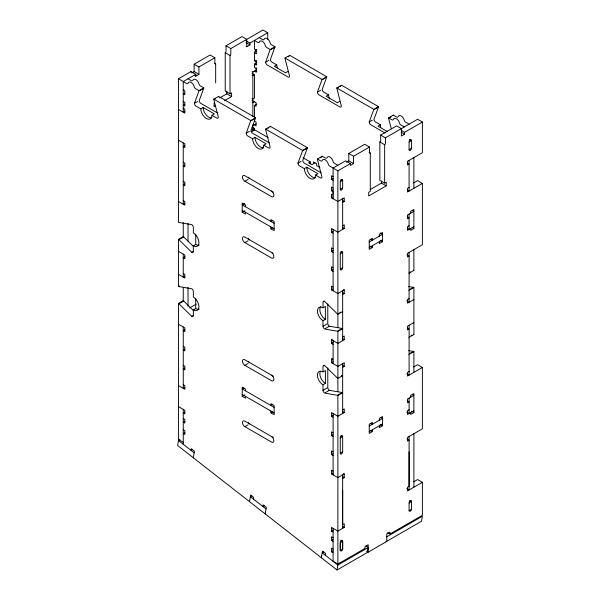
<?xml version="1.0" encoding="UTF-8"?>
<svg xmlns="http://www.w3.org/2000/svg" width="600" height="600" viewBox="0 0 600 600"><rect width="100%" height="100%" fill="white"/><g stroke="black" fill="none" stroke-linecap="round" stroke-linejoin="round"><path stroke-width="0.9" d="M183.27 442.32L178.485 439.56L178.462 400.92L178.462 303.45L183.248 300.69A2.257 1.305 60 0 1 183.705 301.028L193.327 310.47M183.248 237.435L183.248 222.487M188.032 241.132L188.032 223.38M342.66 528.33L342.66 490.192M342.66 541.155L342.66 549.053C342.817 550.155 340.65 552.067 340.275 550.433L340.275 542.768L342.66 541.388L342.66 549.053L340.275 550.433L340.275 542.543A1.688 0.975 -60 0 1 340.47 541.665L340.62 541.357A1.688 0.975 -60 0 1 341.468 540.465A1.688 0.975 -60 0 1 342.12 540.315L342.465 540.518A1.688 0.975 -60 0 1 342.66 541.155L341.07 540.24M409.11 451.83L409.11 489.967L406.717 488.588M413.895 487.207L413.895 433.732M192.667 80.715A2.25 1.297 60 0 0 192.892 80.363A4.508 2.603 60 0 1 195.9 79.642A4.508 2.603 60 0 1 198.907 83.835A2.257 1.305 60 0 0 200.407 85.927L203.775 87.87L198.99 90.63A2.243 1.297 60 0 1 198.923 91.117L194.43 103.343A2.257 1.305 60 0 0 196.028 106.102L200.812 108.863A7.89 4.553 60 0 0 206.392 118.523A7.89 4.553 60 0 0 211.965 115.305L217.042 118.2A2.25 1.297 60 0 0 218.347 117.142L213.855 99.743A2.243 1.297 60 0 1 213.788 99.172L218.572 96.413L255.555 117.765L250.77 120.525L246.218 133.238A2.25 1.297 60 0 0 247.808 135.998L252.593 138.757A7.89 4.553 60 0 0 258.173 148.425A7.89 4.553 60 0 0 263.752 145.2L266.145 143.82L254.985 137.377L252.593 138.757M255.555 117.765L250.995 130.477A2.25 1.297 60 0 0 252.593 133.238L269.332 142.898M264.097 39.255L264.548 38.543A4.508 2.603 60 0 1 269.663 41.49L270.337 43.335A2.257 1.305 60 0 0 271.612 44.82L274.98 46.755L270.195 49.523L265.635 62.227A2.25 1.297 60 0 0 267.233 64.988L287.955 76.957A2.257 1.305 60 0 0 289.553 76.035L285.06 58.627A2.257 1.305 60 0 1 284.993 58.065L289.778 55.305L326.76 76.785A2.265 1.312 60 0 1 326.692 77.145L322.207 89.363A2.257 1.305 60 0 0 323.505 91.927L328.582 94.89A7.89 4.553 60 0 0 329.52 99.007M274.98 46.755L270.42 59.468A2.25 1.297 60 0 0 271.725 62.032L276.795 64.988A7.89 4.553 60 0 0 277.222 67.703M326.76 76.657L321.975 79.545A2.265 1.312 60 0 1 321.915 79.905L317.423 92.123A2.257 1.305 60 0 0 319.02 94.89L339.743 106.852A2.25 1.297 60 0 0 341.332 105.93L336.78 87.96L341.558 85.2L378.54 106.688A2.235 1.29 60 0 1 378.48 107.04L373.987 119.265A2.257 1.305 60 0 0 375.293 121.823L380.362 124.785A7.89 4.553 60 0 0 380.79 127.493M378.548 106.552L373.755 109.448A2.235 1.29 60 0 1 373.695 109.8L369.202 122.025A2.257 1.305 60 0 0 370.8 124.785L385.147 133.065M411.48 509.325C411.63 510.42 409.463 512.332 409.088 510.705L409.088 502.808A1.688 0.975 -60 0 1 409.283 501.938L409.44 501.63A1.688 0.975 -60 0 1 411.127 500.655L411.285 500.783A1.688 0.975 -60 0 1 411.48 501.428L411.48 509.325L409.11 510.69M179.977 439.673L178.462 440.543L177.63 445.507L337.043 570L367.335 552.51L368.168 547.553L366.067 545.918M193.327 457.763L194.438 451.155L191.303 448.702L191.025 450.36L192.615 449.438M249.487 501.623L250.597 495.015L253.74 497.467L253.462 499.118M265.185 513.885L266.303 507.278L263.16 504.825L262.882 506.475L264.48 505.553M321.345 557.737L322.455 551.13L325.597 553.582L325.32 555.24M321.51 556.748L321.675 555.757M337.043 570L337.875 565.043L368.168 547.553M203.775 87.87A2.243 1.297 60 0 1 203.708 88.358L199.215 100.575A2.257 1.305 60 0 0 200.812 103.343L217.545 113.002M304.38 168.653L306.765 167.273L317.925 173.715L315.532 175.095A7.89 4.553 60 0 1 309.952 178.32A7.89 4.553 60 0 1 304.38 168.653L299.595 165.892A2.257 1.305 60 0 1 297.998 163.132L302.49 150.915A2.257 1.305 60 0 0 302.558 150.428L307.335 147.66L270.353 126.308L265.575 129.21A2.265 1.312 60 0 0 265.635 129.637L270.127 147.045A2.257 1.305 60 0 1 268.822 148.102L263.752 145.2M307.343 147.66A2.257 1.305 60 0 1 307.275 148.148L302.782 160.373A2.257 1.305 60 0 0 304.373 163.132L321.112 172.8M340.47 437.018L340.62 436.71A1.688 0.975 -60 0 1 341.25 435.96L342.465 435.862A1.688 0.975 -60 0 1 342.66 436.507L342.66 451.845A1.688 0.975 -60 0 1 342.465 452.715L342.12 453.315A1.688 0.975 -60 0 1 341.468 453.915A1.688 0.975 -60 0 1 340.62 453.998L340.47 453.87A1.688 0.975 -60 0 1 340.275 453.225L340.275 437.888A1.688 0.975 -60 0 1 340.47 437.018M398.213 116.677L398.655 115.965A4.508 2.603 60 0 1 403.77 118.92L404.445 120.765A2.257 1.305 60 0 0 405.728 122.243L409.088 124.185M214.868 57.765L198.923 66.968L198.923 74.332L194.138 71.573L194.138 64.207L210.083 55.005L214.868 57.765L214.868 63.285L215.663 63.75L215.663 82.92M224.43 100.718L231.6 96.578L231.6 92.895L230.01 93.81L225.225 91.05L225.225 52.703A1.125 0.652 -60 0 0 226.02 51.323L226.02 45.803L241.965 36.593L246.75 39.36L246.75 46.718L245.947 46.26M193.327 246.382L183.705 236.933A2.257 1.305 60 0 0 183.248 236.595L178.462 239.355A2.257 1.305 60 0 1 178.92 239.7L191.752 252.285A2.257 1.305 60 0 0 193.343 251.37L193.343 245.843A7.89 4.553 60 0 0 198.923 242.625A7.89 4.553 60 0 0 193.343 232.958L193.343 227.438A2.257 1.305 60 0 0 191.752 224.678L178.92 222.458A2.257 1.305 60 0 1 178.462 222.27L178.462 78.78L190.95 71.573L195.735 74.332L195.735 76.17L194.94 75.713M226.02 45.803L230.805 48.562L262.957 30L267.735 32.76L267.735 39.27M191.752 72.953L194.138 71.573M195.735 74.332L183.248 81.54L183.248 112.222L184.837 111.3M245.947 40.74L249.938 43.035L267.735 32.76M195.735 76.17L198.923 74.332M246.75 46.718L249.938 44.88L249.938 43.035M184.042 89.67L183.248 90.135L184.837 91.05L184.837 94.733L183.233 93.802L184.425 93.113M270.195 49.523L266.835 47.58A2.257 1.305 60 0 1 265.553 46.102L264.885 44.25A4.508 2.603 60 0 0 259.77 41.303L259.095 42.367A2.257 1.305 60 0 1 257.812 42.375L254.452 40.432L254.452 49.02L256.05 49.943L256.845 49.485M256.493 50.55A1.688 0.975 -60 0 0 255.188 51A1.688 0.975 -60 0 0 254.452 52.703L256.05 53.625L256.845 53.16M199.718 90.66L203.708 88.358M270.923 49.545L274.913 47.25M254.452 52.703L254.452 60.375L256.05 61.29L256.845 60.832M184.837 104.243L183.248 105.165L184.837 106.087L184.837 102.405L183.233 101.475M256.845 67.89L256.05 68.347L254.452 67.433L254.452 64.058L256.845 62.677M254.452 64.058L256.05 64.972L256.845 64.515M184.042 108.083L183.248 108.54L184.837 109.462L184.837 113.145L178.462 109.462M194.43 103.343L197.618 101.498M265.635 62.227L268.83 60.39M252.06 71.573L252.855 72.03L256.778 69.773M254.452 71.108L256.05 72.03L256.845 71.573M252.06 98.573L252.855 99.03L254.452 98.108L254.452 74.79L252.855 75.713L252.06 75.255M214.65 99.278L215.452 98.82M288.248 56.79L289.05 56.325M200.812 108.863L203.197 107.483L214.358 113.925L211.965 115.305M219.645 97.958L226.822 93.81L231.6 96.578M276.795 64.988L274.41 66.367L285.562 72.81L287.955 71.43M215.663 105.78L214.065 106.703L214.065 103.02M254.423 101.805L252.855 102.712L252.06 102.248M184.837 145.665L183.248 146.58L184.837 147.502L184.837 143.82L178.462 140.137M254.452 117.435L254.452 105.472L256.845 104.093M251.505 120.555L255.487 118.252M322.71 79.448L326.692 77.145M184.837 164.993L183.248 165.907L184.837 166.83L184.837 163.148L183.248 162.233M252.855 125.722L256.05 123.877M246.218 133.238L249.405 131.392M252.855 129.405L254.452 128.483L254.452 130.252M317.423 92.123L320.61 90.285M251.228 131.572L254.452 129.712L268.2 137.648M265.635 129.637L266.438 129.172M268.028 128.257L268.83 127.792M337.642 88.065L338.438 87.608M340.035 86.685L340.83 86.227M328.582 94.89L326.19 96.27L337.35 102.712L339.743 101.333M184.837 184.012L183.248 184.935L184.837 185.85L184.837 182.167L183.248 181.252M184.837 203.34L183.248 204.263L183.248 142.898M273.285 192.127L244.89 175.725A3.382 1.95 60 0 0 242.535 176.625L242.535 177.63A3.382 1.95 60 0 0 244.89 181.252L248.077 179.407M303.285 150.45L307.275 148.148M374.49 109.343L378.48 107.04M297.998 163.132L301.185 161.295M369.202 122.025L372.397 120.18M310.245 163.762L310.245 161.925L308.655 162.84L311.843 164.685L315.03 162.84M315.532 175.095L320.61 177.998A2.25 1.297 60 0 0 321.915 176.94L317.423 159.532A2.302 1.328 60 0 1 317.362 159.105L322.14 156.21L325.5 158.145A2.25 1.297 60 0 0 325.972 158.34M391.32 128.865L388.627 118.425A2.243 1.297 60 0 1 388.56 117.855L393.345 115.095L396.705 117.038A2.257 1.305 60 0 0 397.627 117.233M320.61 157.695L321.405 157.23M388.627 118.425L391.02 117.045M179.715 239.235L183.705 236.933M380.362 124.785L377.97 126.165L387.54 131.685M244.62 203.49L242.228 204.87L274.118 223.282M245.423 206.715L245.423 204.87L242.228 203.032L242.228 212.235L244.62 210.855M369.495 147.045L353.558 156.248L353.558 163.605L348.772 160.845L348.772 153.488L364.718 144.278L369.495 147.045L369.495 152.565A1.125 0.652 -60 0 0 370.298 153.023L370.298 191.37L368.7 192.292L368.7 195.975L386.235 185.85L386.235 182.167L384.645 183.09L379.86 180.33L379.86 141.983A1.125 0.652 -60 0 0 380.655 140.602L380.655 135.075L396.6 125.873L401.377 128.632L401.377 135.998L404.572 134.153L404.572 132.315L422.37 122.04L422.37 152.715L407.49 161.31L407.49 164.993L409.088 164.07L407.49 163.148M193.343 245.843L195.735 244.462A7.89 4.553 60 0 0 199.163 245.085M380.655 135.075L385.44 137.835L417.585 119.28L422.37 122.04M346.38 162.225L348.772 160.845M191.752 252.285L193.343 251.37M184.837 256.875L183.248 257.798L184.837 258.72L184.837 255.038L178.462 251.355M317.355 158.97L320.715 160.913A2.25 1.297 60 0 0 322.222 160.553A4.508 2.603 60 0 1 325.23 159.833A4.508 2.603 60 0 1 328.23 164.017A2.257 1.305 60 0 0 329.737 166.118L337.882 170.82L350.37 163.605L350.37 165.45L353.558 163.605M333.097 176.648L331.5 175.725L331.5 179.407L333.097 178.485M272.52 220.522L270.923 221.438L270.923 219.6L274.118 221.438L274.118 230.647L270.923 228.803L270.923 226.965M340.275 181.71L342.66 180.33A1.688 0.975 -60 0 0 341.468 179.64A1.688 0.975 -60 0 0 340.275 181.71L340.275 189.382A1.688 0.975 -60 0 0 341.468 190.072A1.688 0.975 -60 0 0 342.66 187.995L342.66 180.33L341.07 179.407M409.088 141.983L411.48 140.602A1.688 0.975 -60 0 0 410.28 139.905A1.688 0.975 -60 0 0 409.088 141.983L409.088 149.648A1.688 0.975 -60 0 0 410.28 150.337A1.688 0.975 -60 0 0 411.48 148.267L411.48 140.602L409.335 139.358M333.112 188.01L331.5 187.08L331.5 190.762L333.097 189.84M184.837 276.202L183.248 277.125L183.248 254.115M273.022 253.327L244.89 237.09A3.382 1.95 60 0 0 242.535 237.99L242.535 238.995A3.382 1.95 60 0 0 244.89 242.61L248.077 240.772M270.923 228.803L272.52 227.88M340.275 189.382L342.66 187.995M409.088 149.648L411.48 148.267M333.097 195.053L331.507 194.138L331.507 197.82L333.097 196.897M178.462 239.355L178.462 286.358L179.265 285.9M342.66 202.417L344.257 201.495L344.257 197.812L337.882 201.495L331.507 197.82M370.298 189.532L381.457 183.09L386.235 185.85M179.715 303.33L183.705 301.028M189.63 307.95L196.155 304.185M178.462 303.45A2.257 1.305 60 0 1 178.92 303.788L191.752 316.38A2.257 1.305 60 0 0 193.343 315.457L193.343 309.938L195.735 308.558A7.89 4.553 60 0 0 199.163 309.18M413.67 182.895L417.585 180.637L422.37 183.398L422.37 244.755L407.49 253.35L407.49 257.025L409.088 256.11L406.935 254.865M342.66 225.735L344.257 224.812L344.257 228.495L337.882 232.178L331.507 228.495L331.507 232.178L333.097 231.255M409.088 187.387L407.49 188.303L407.49 191.985L422.37 183.398M191.752 316.38L193.343 315.457M184.837 329.737L183.248 330.66L184.837 331.582L184.837 327.9L178.462 324.218M333.097 248.745L331.507 247.822L331.507 251.505L333.097 250.583M340.275 253.808L342.66 252.428A1.688 0.975 -60 0 0 342.465 251.782L341.25 251.888A1.688 0.975 -60 0 0 340.62 252.63L340.47 252.938A1.688 0.975 -60 0 0 340.275 253.808L340.275 269.145A1.688 0.975 -60 0 0 340.47 269.79L340.62 269.918A1.688 0.975 -60 0 0 341.468 269.835A1.688 0.975 -60 0 0 342.12 269.235L342.465 268.635A1.688 0.975 -60 0 0 342.66 267.765L342.66 252.428L341.07 251.505M369.233 241.995L382.515 234.322L380.123 232.942M184.837 349.072L183.248 349.987L184.837 350.91L184.837 347.228L183.248 346.305M369.233 247.515L382.515 239.85M333.097 267.765L331.507 266.843L331.507 270.525L333.097 269.61M409.088 225.735L407.49 226.657L407.49 230.34L413.873 226.657M372.435 245.67L372.435 247.507L369.248 249.353L369.248 240.15L372.435 238.305L372.435 240.15L370.837 239.228M379.343 236.16L379.343 234.315L382.53 232.478L382.53 241.68L379.343 243.525L379.343 241.68M340.275 269.145L342.66 267.765M410.678 213.157L410.678 211.312L413.873 209.475L413.873 228.495L410.678 230.34L410.678 228.495M184.837 368.093L183.248 369.007L184.837 369.93L184.837 366.248L183.248 365.332M333.097 287.093L331.507 286.178L331.507 289.853L333.097 288.938M343.462 289.395L344.257 289.853L337.882 293.535L331.507 289.853M323.798 301.837L324.593 301.373L337.425 313.965A2.257 1.305 60 0 0 337.882 314.31L342.66 311.543M342.66 294.457L344.257 293.535L344.257 289.853M184.868 387.405L183.27 388.327L183.27 326.962M323.002 320.7A7.89 4.553 60 0 1 317.423 311.04A7.89 4.553 60 0 1 323.002 307.815L325.395 306.435L325.395 319.32L323.002 320.7L323.002 326.228A2.257 1.305 60 0 0 324.593 328.987L337.425 331.207A2.257 1.305 60 0 1 337.882 331.395L342.66 328.635A2.257 1.305 60 0 0 342.21 328.447L329.377 326.228L325.395 328.53M273.285 376.2L244.89 359.805A3.382 1.95 60 0 0 242.535 360.705L242.535 361.71A3.382 1.95 60 0 0 244.89 365.332L248.077 363.487M339.817 312.585L340.612 312.127M409.447 272.385L410.25 271.92M413.873 249.667L413.895 270.42L409.11 273.18A2.257 1.305 60 0 1 408.877 273.03M323.002 326.228L326.985 323.925M184.837 412.118L183.248 413.04L184.837 413.955L184.837 410.272L178.462 406.597M337.425 331.207L341.407 328.905M409.447 289.627L413.438 287.325A2.257 1.305 60 0 1 413.895 287.513L413.895 334.515L409.11 337.275A2.257 1.305 60 0 1 408.877 337.125M413.895 287.513L409.11 290.272A2.257 1.305 60 0 0 408.877 290.16M184.837 421.268L183.248 422.183L184.837 423.105L184.837 419.423L183.248 418.5M243.825 388.035L242.228 388.95L274.118 407.362M333.097 344.31L331.507 343.395L331.507 339.712L332.303 339.248M331.507 343.395L333.097 342.472M342.66 336.952L344.257 336.03L344.257 339.712L337.882 343.395L331.507 339.712M409.088 298.597L407.49 299.52L407.49 303.202L413.895 299.505M245.423 390.795L245.423 388.95L242.228 387.112L242.228 396.315L244.62 394.935M184.837 432.615L183.248 433.537L184.837 434.46L184.837 430.778L183.248 429.855M342.66 367.32L344.257 366.405L344.257 362.722L337.882 366.405L331.507 362.722L331.507 359.04L332.303 358.575M323.798 365.925L324.593 365.468L337.425 378.06A2.257 1.305 60 0 0 337.882 378.397L342.66 375.638A2.257 1.305 60 0 1 342.21 375.3L341.407 375.757M331.507 362.722L333.097 361.8M323.002 384.795A7.89 4.553 60 0 1 317.423 375.135A7.89 4.553 60 0 1 323.002 371.91L325.395 370.53L325.395 383.415L323.002 384.795L323.002 390.315A2.25 1.297 60 0 0 324.593 393.075L337.425 395.303A2.257 1.305 60 0 1 337.882 395.49L342.66 392.722A2.257 1.305 60 0 0 342.21 392.543L329.377 390.315L325.395 392.618M413.895 322.515L407.49 326.212L407.49 329.895L409.088 328.972L407.49 328.05M272.52 404.595L270.923 405.518L270.923 403.68L274.118 405.518L274.118 414.72L270.923 412.882L270.923 411.045M273.285 437.565L244.89 421.162A3.382 1.95 60 0 0 242.535 422.07L242.535 423.075A3.382 1.95 60 0 0 244.89 426.69L248.077 424.845M270.923 412.882L272.52 411.96M411.045 335.55L411.84 335.093M323.002 390.315L326.985 388.02M337.425 395.303L341.407 393M409.447 353.715L413.438 351.413A2.257 1.305 60 0 1 413.895 351.6L413.895 372.375M413.895 351.6L409.11 354.36A2.257 1.305 60 0 0 408.877 354.248M413.67 366.975L417.585 364.718L422.37 367.478L422.37 428.835L407.49 437.423L407.49 441.105L409.088 440.19L406.935 438.945M342.66 409.815L344.257 408.893L344.257 412.575L337.882 416.257L331.507 412.575L331.507 416.257L333.097 415.335M409.088 371.468L407.49 372.382L407.49 376.065L422.37 367.478M333.097 432.825L331.507 431.903L331.507 435.585L333.097 434.662M340.275 437.888L342.66 436.507L341.07 435.585M369.233 426.075L382.515 418.403L380.925 417.487M251.91 495.743L250.32 496.665L266.017 508.92M369.233 431.595L382.515 423.93M333.097 451.845L331.507 450.923L331.507 454.605L333.097 453.683M409.088 409.815L407.49 410.737L407.49 414.412L413.895 410.722M372.435 429.75L372.435 431.588L369.248 433.433L369.248 424.222L372.435 422.385L372.435 424.222L370.837 423.308M379.343 420.24L379.343 418.395L382.53 416.558L382.53 425.76L379.343 427.597L379.343 425.76M340.275 453.225L342.66 451.845M410.678 397.237L410.678 395.393L413.873 393.555L413.873 412.575L410.678 414.412L410.678 412.575M333.097 471.173L331.507 470.25L331.507 473.933L333.097 473.018M343.462 473.475L344.257 473.933L337.882 477.615L331.507 473.933M342.66 478.537L344.257 477.615L344.257 473.933M413.67 481.808L417.585 479.55L422.37 482.31L422.37 515.287L389.955 534.007L387.562 532.627M342.66 474.855L342.66 524.648L344.257 523.725L344.257 527.408L337.882 531.09L331.5 527.408L331.5 531.09L333.097 530.168M422.37 482.31L407.49 490.897L407.49 487.215L409.088 486.3L409.11 436.493M333.097 537.705L331.5 536.783L331.5 540.465L333.097 539.543M323.767 551.857L322.178 552.78L337.875 565.043M409.11 503.025L411.502 501.645L409.905 500.722M333.097 549.053L331.5 548.138L331.5 551.82L333.097 550.898M333.097 528.33L333.097 561.308L337.882 564.075L364.98 548.423L364.98 546.585L368.168 544.74L368.168 552.195L366.577 551.28M386.76 536.812L422.362 516.263L421.537 521.22L385.935 541.778M368.168 552.195L386.768 541.463L386.768 534.007L389.955 532.162L389.955 534.007M408.623 286.493L413.438 287.325M408.623 350.58L413.438 351.413M259.237 37.672L262.597 39.608A2.257 1.305 60 0 0 263.873 39.608M284.993 58.065L321.983 79.418M336.78 87.96L373.763 109.312M388.56 117.855L391.92 119.797A2.257 1.305 60 0 0 393.202 119.797L393.877 118.725A4.508 2.603 60 0 1 398.993 121.68L399.66 123.525A2.257 1.305 60 0 0 400.942 125.002L404.303 126.945M401.377 130.477L404.572 132.315M245.947 42.578L249.938 44.88M401.377 132.315L404.572 134.153M255.397 50.49L256.83 51.315M225.225 52.703L230.01 55.463L230.01 93.81M379.86 141.983L384.645 144.743L384.645 183.09M252.06 73.41L254.452 74.79M369.097 152.333L370.298 153.023M194.138 64.207L198.923 66.968M348.772 153.488L353.558 156.248M252.06 100.41L256.05 102.712L256.05 106.395L254.452 105.472M407.49 190.148L409.088 191.07L409.088 160.387M350.37 163.605L345.585 160.845L333.097 168.06L333.097 198.735M188.032 78.78L191.392 80.722A2.25 1.297 60 0 0 191.865 80.91M337.882 165.292L334.515 163.358A2.257 1.305 60 0 1 333.015 161.257A4.508 2.603 60 0 0 330.007 157.072A4.508 2.603 60 0 0 327 157.785A2.25 1.297 60 0 1 326.775 158.145M412.275 210.397L413.873 211.312L407.49 214.995L407.49 218.678L409.088 217.755L407.49 216.84M254.452 121.118L256.05 122.04L256.05 125.722L253.657 124.343M178.462 78.78L186.608 83.483A2.25 1.297 60 0 0 188.115 83.123A4.508 2.603 60 0 1 191.115 82.403A4.508 2.603 60 0 1 194.123 86.595A2.257 1.305 60 0 0 195.63 88.688L198.99 90.63M213.788 99.172L250.77 120.525M265.575 129.067L302.558 150.428M252.06 127.102L254.452 128.483M302.97 157.718L310.245 161.925M319.815 167.445L316.627 165.608L316.627 163.762L313.44 161.925L313.44 163.762M331.5 179.407L333.112 180.337M412.275 227.572L413.873 228.495M407.49 228.495L409.088 229.417L409.088 214.08M331.5 190.762L333.097 191.678M342.66 200.58L344.257 201.495M380.138 240.3L382.53 241.68M342.66 227.572L344.257 228.495M370.043 246.127L372.435 247.507M244.89 181.252L271.455 196.59A3.382 1.95 60 0 0 273.847 195.21A3.382 1.95 60 0 0 271.455 191.07M331.507 232.178L333.097 233.1M331.507 251.505L333.097 252.428M406.717 300.885L409.11 302.265L409.088 252.428M242.228 210.397L274.118 228.803M242.228 212.235L245.423 214.08L245.423 212.235M331.507 270.525L333.097 271.447M183.248 200.58L184.837 201.502L184.837 205.178L178.462 201.502M342.66 292.62L344.257 293.535M244.89 242.61L271.455 257.947A3.382 1.95 60 0 0 273.847 256.567A3.382 1.95 60 0 0 271.455 252.428M406.717 373.755L409.11 375.135L409.11 325.275M342.66 338.79L344.257 339.712M412.298 394.463L413.895 395.377L407.49 399.075L407.49 402.757L409.088 401.835L407.49 400.92M183.248 273.442L184.837 274.365L184.837 278.048L178.462 274.365M331.507 359.04L333.097 359.962M342.66 365.483L344.257 366.405M411.48 411.195L413.873 412.575M406.717 412.103L409.11 413.482L409.11 398.145M380.138 424.38L382.53 425.76M342.66 411.653L344.257 412.575M370.837 430.673L372.435 431.588M244.89 365.325L271.455 380.67A3.382 1.95 60 0 0 273.847 379.29A3.382 1.95 60 0 0 271.455 375.142M331.507 416.257L333.097 417.18M331.507 435.585L333.097 436.507M242.228 394.478L274.118 412.882M242.228 396.315L245.423 398.153L245.423 396.315M331.507 454.605L333.097 455.528M410.04 500.603L411.48 501.428M183.248 384.66L184.837 385.575L184.837 389.257L178.462 385.575M342.66 476.692L344.257 477.615M244.89 426.69L271.455 442.028A3.382 1.95 60 0 0 273.847 440.647A3.382 1.95 60 0 0 271.455 436.507M342.66 526.485L344.257 527.408M331.5 531.09L333.097 532.013M341.07 540.465L342.66 541.388M331.5 540.465L333.097 541.388M331.5 551.82L333.097 552.735M178.462 440.543L194.16 452.805M322.14 156.21L322.14 156.345A2.302 1.328 60 0 0 322.207 156.773M270.353 126.308L270.36 126.442A2.265 1.312 60 0 0 270.42 126.877M333.097 192.525L333.097 193.365M413.873 157.627L413.873 188.303M385.44 137.835L385.44 143.363A1.125 0.652 -60 0 1 384.645 144.743M381.457 181.252L381.457 183.09M342.66 198.735L342.66 229.417M342.66 290.775L342.66 340.627M342.66 363.638L342.66 413.498M337.882 170.82L337.882 327.72M337.882 331.395L337.882 391.658M337.882 395.49L337.882 564.075M333.097 229.417L333.097 290.775M333.097 340.627L333.097 363.638M333.097 413.498L333.097 474.855M327.788 303.81L327.788 323.468A2.257 1.305 60 0 0 329.377 326.228M327.788 367.897L327.788 387.555A2.25 1.297 60 0 0 329.377 390.315M323.002 307.815L323.002 302.295A2.25 1.297 60 0 1 324.593 301.373M323.002 371.91L323.002 366.39A2.257 1.305 60 0 1 324.593 365.468M256.05 49.943L256.05 53.625M256.05 61.29L256.05 64.972M256.05 68.347L256.05 72.03M252.855 72.03L252.855 116.64M252.855 125.002L252.855 131.505M230.805 48.562L230.805 54.082A1.125 0.652 -60 0 1 230.01 55.463M226.822 91.05L226.822 93.81M195.735 234.157L195.735 244.462M195.735 298.245L195.735 308.558M190.95 71.573L190.95 72.03M188.032 287.385L188.032 306.075M183.248 287.43L183.248 301.447M183.27 409.342L183.248 444.285M218.61 96.833A2.243 1.297 60 0 1 218.572 96.413M211.83 117.855A7.89 4.553 60 0 1 206.123 114.833A7.89 4.553 60 0 1 203.197 107.483M315.397 177.653A7.89 4.553 60 0 1 309.69 174.63A7.89 4.553 60 0 1 306.765 167.273M263.618 147.757A7.89 4.553 60 0 1 257.91 144.735A7.89 4.553 60 0 1 254.985 137.377M249.667 239.85A3.382 1.95 60 0 1 248.362 238.642M249.667 178.493A3.382 1.95 60 0 1 248.362 177.285M193.343 309.938A7.89 4.553 60 0 0 198.923 306.712A7.89 4.553 60 0 0 193.343 297.053L193.343 291.532A2.257 1.305 60 0 0 191.752 288.765L178.92 286.545A2.257 1.305 60 0 1 178.462 286.358M325.395 319.32A7.89 4.553 60 0 1 320.483 313.11A7.89 4.553 60 0 1 320.722 306.66M325.395 383.415A7.89 4.553 60 0 1 320.28 371.438M249.667 423.93A3.382 1.95 60 0 1 248.362 422.722M249.667 362.565A3.382 1.95 60 0 1 248.362 361.365M215.663 63.75A1.125 0.652 -60 0 1 214.868 63.285M256.087 60.713A1.688 0.975 -60 0 1 254.452 60.375M413.895 270.42A2.257 1.305 60 0 1 413.662 270.27M413.895 334.515A2.257 1.305 60 0 1 413.662 334.358M393.382 115.515A2.243 1.297 60 0 1 393.345 115.095"/></g></svg>
